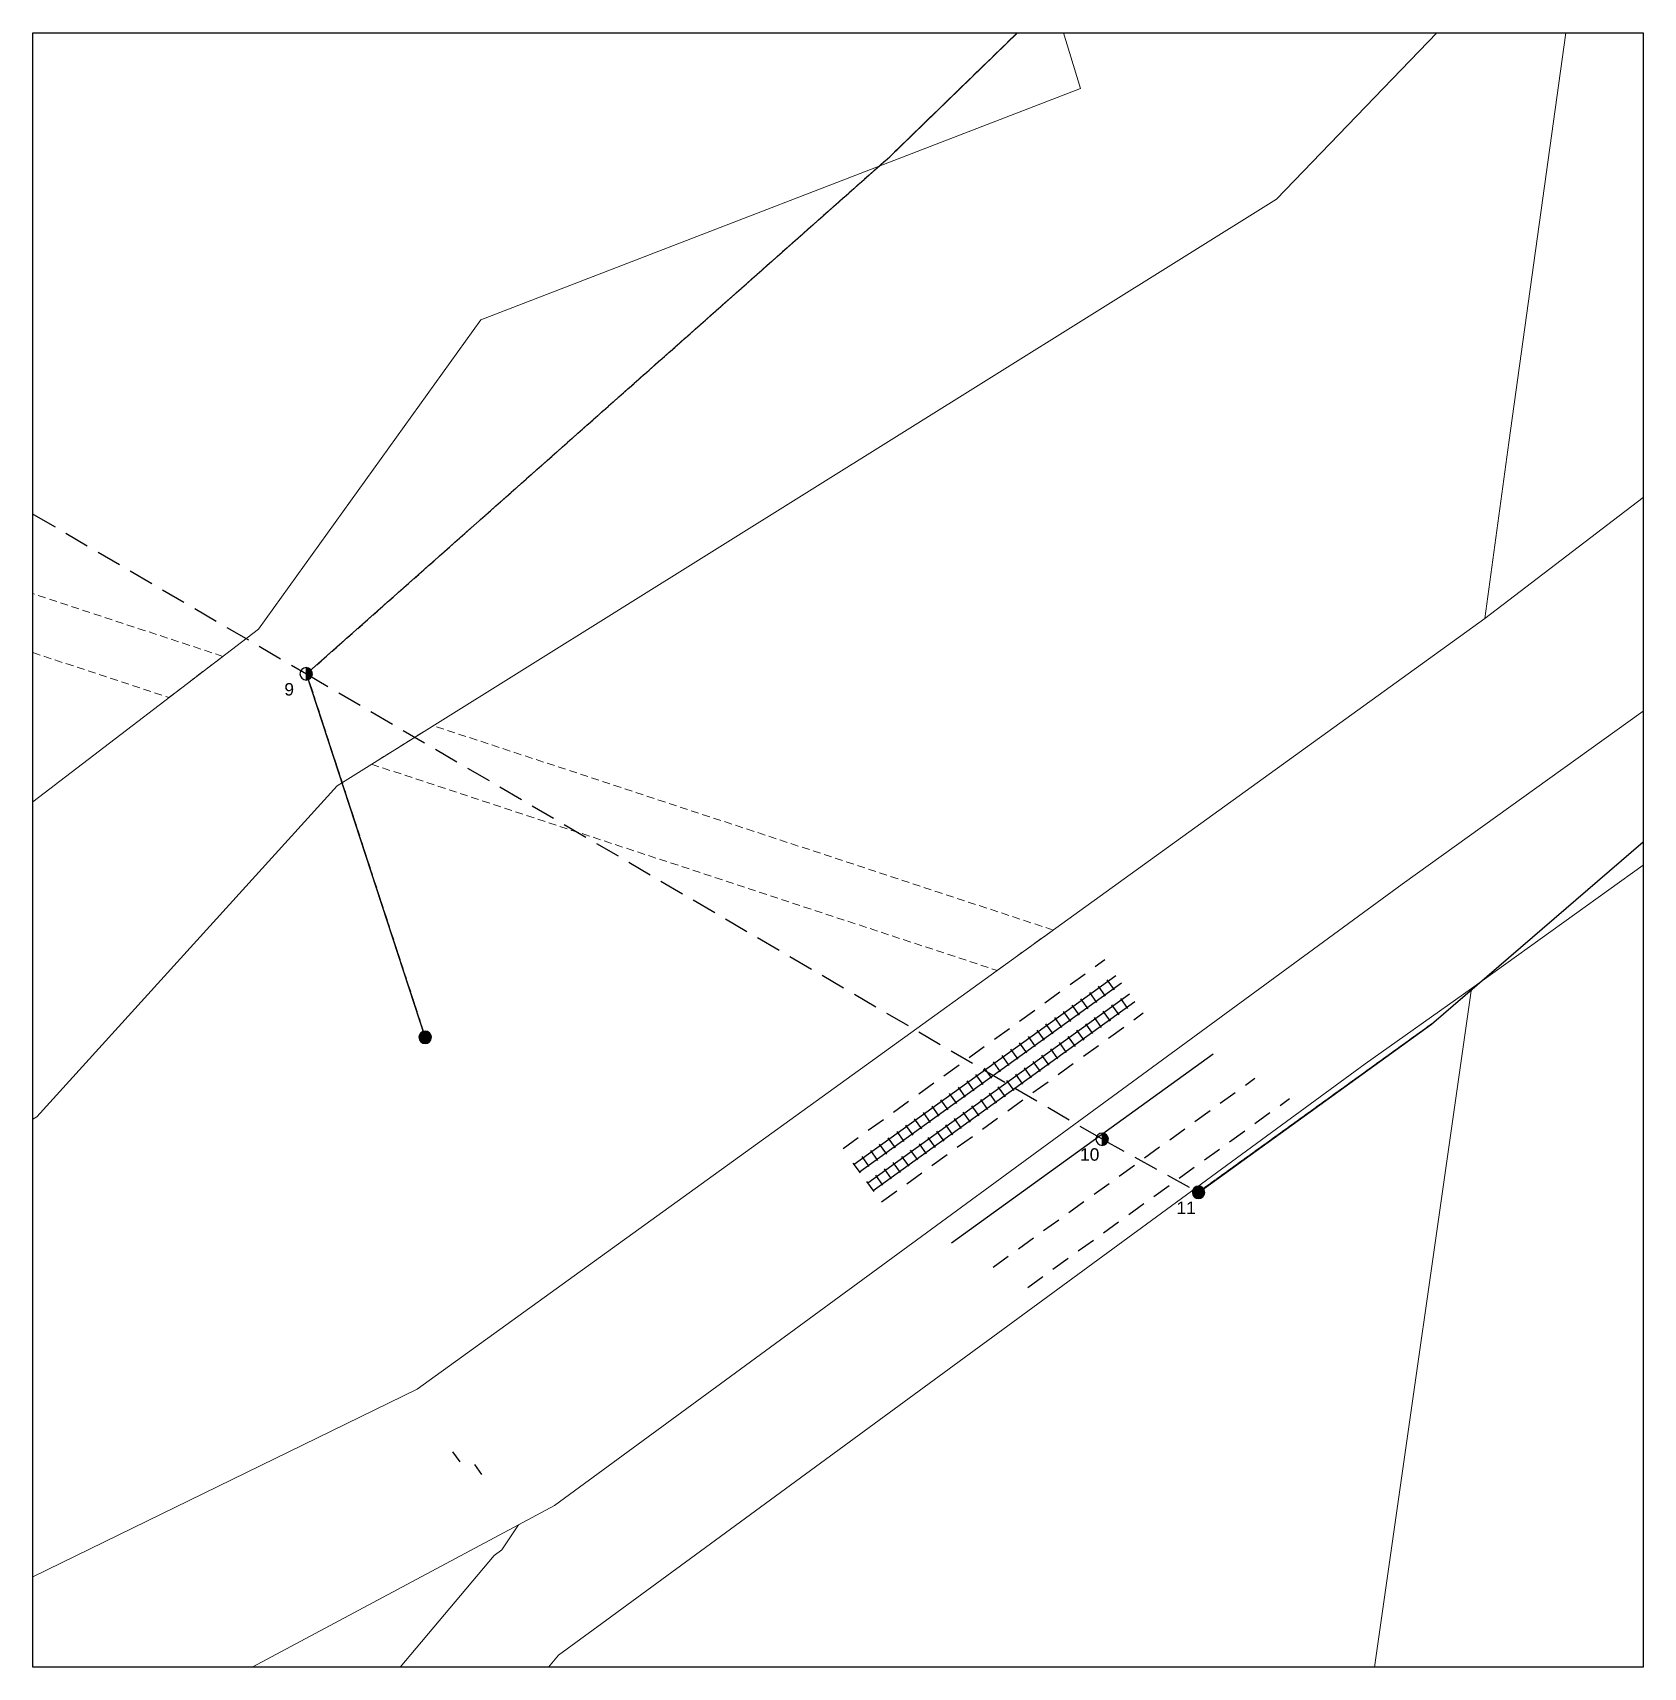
# Paper-space layout 'A1 - Plan (2)' of a CAD drawing. Header units: metres. Extents: x -21 to 1704, y -215 to 584.
# Drawn here: x 874 to 1132.9, y 307.1 to 569.9 of the extents above; entities that cross this region are included whole.
import ezdxf

# ---------------------------------------------------------------- set-up
doc = ezdxf.new("R2010")
doc.units = ezdxf.units.M
for name, pattern in [('Cable Exist OH', [1, 1, 0]), ('Cable New OH', [6, 4, -2]), ('Dash', [5, 3, -2]), ('HIDDEN', [0.375, 0.25, -0.125]), ('HIDDEN2', [0.1875, 0.125, -0.0625])]:
    doc.linetypes.add(name, pattern=pattern)
doc.layers.get('0').update_dxf_attribs({"color": 6})
for name, color, linetype, lineweight in [('Cadastre Land Parcels_SP_EXT', 8, 'Continuous', 5), ('Cadastre Other Property_SP_EXT', 8, 'HIDDEN', 5), ('Cadastre Roads_SP_EXT', 8, 'Continuous', 5)]:
    doc.layers.add(name, color=color, linetype=linetype, lineweight=lineweight)
for name, color, linetype in [('Mains_HV_EXT', 7, 'Continuous'), ('Mains_HV_New_B10', 2, 'Continuous'), ('Mains_LV_EXT', 7, 'Continuous'), ('Notes', 7, 'Continuous'), ('OH_Details_SP_MISC', 7, 'Continuous')]:
    doc.layers.add(name, color=color, linetype=linetype)
doc.styles.add('iecARIAL', font='arial.ttf', dxfattribs={"height": 2})
doc.styles.get("Standard").update_dxf_attribs({"font": 'arial.ttf'})
doc.linetypes.add('IE Trench HV', pattern='A,7,-0.2,["/",Standard,S=3,R=0,X=0,Y=-1.4],-2.5', length=9.7)

# ---------------------------------------------------------------- blocks, each defined once
blk = doc.blocks.new('Pole Exist (M02)')
blk.add_hatch(color=256).paths.add_polyline_path([(-1, 0, 1), (1, 0, 1)])
blk.add_lwpolyline([(-1, 0, 1), (1, 0, 1)], format="xyb", close=True)
blk = doc.blocks.new('Pole Replace (M03)')
blk.add_hatch(color=256).paths.add_polyline_path([(0, 0.97), (0, -1.03, 0.414214), (1, -0.03, 0.414214)])
blk.add_line((0, 0.97), (0, -1.03))
blk.add_lwpolyline([(-1, -0.03, 1), (1, -0.03, 1)], format="xyb", close=True)
blk = doc.blocks.new('*U35')
at = {"layer": 'Notes', "color": 7, "linetype": 'Continuous', "flags": 128}
blk.add_lwpolyline([(0.01, -1.74), (0.01, 0.24)], dxfattribs=at)
blk = doc.blocks.new('*U36')
at = {"layer": 'Notes', "color": 0, "linetype": 'ByBlock', "lineweight": -2, "transparency": 16777216, "rotation": 35.8267505868545}
for p in [(1044.06, 415.39), (1045.46, 416.41), (1046.87, 417.42), (1041.24, 413.36), (1042.65, 414.37), (1037.02, 410.31), (1038.43, 411.33), (1039.84, 412.34), (1032.8, 407.26), (1034.21, 408.28), (1035.61, 409.29), (1029.98, 405.23), (1031.39, 406.25), (1025.76, 402.18), (1027.17, 403.2), (1028.58, 404.21), (1022.95, 400.15), (1024.35, 401.17), (1018.73, 397.1), (1020.13, 398.12), (1021.54, 399.14), (1014.5, 394.06), (1015.91, 395.07), (1017.32, 396.09), (1011.69, 392.02), (1013.1, 393.04), (1007.47, 388.98), (1008.87, 389.99), (1010.28, 391.01), (1006.06, 387.96)]:
    blk.add_blockref('*U35', p, dxfattribs=at)
blk = doc.blocks.new('*U37')
at = {"layer": 'Notes', "color": 7, "linetype": 'Continuous', "flags": 128}
blk.add_lwpolyline([(0.01, -1.74), (0.01, 0.24)], dxfattribs=at)
blk = doc.blocks.new('*U38')
at = {"layer": 'Notes', "color": 0, "linetype": 'ByBlock', "lineweight": -2, "transparency": 16777216, "rotation": 35.82675058685453}
for p in [(1047.63, 413.4), (1049.04, 414.42), (1043.41, 410.36), (1044.82, 411.37), (1046.23, 412.39), (1039.19, 407.31), (1040.6, 408.32), (1042.01, 409.34), (1036.38, 405.28), (1037.79, 406.29), (1032.16, 402.23), (1033.57, 403.25), (1034.97, 404.26), (1029.35, 400.2), (1030.75, 401.22), (1025.13, 397.16), (1026.54, 398.17), (1027.94, 399.19), (1020.91, 394.11), (1022.32, 395.12), (1023.72, 396.14), (1018.1, 392.08), (1019.5, 393.09), (1013.88, 389.03), (1015.28, 390.05), (1016.69, 391.06), (1011.06, 387), (1012.47, 388.02), (1008.25, 384.97), (1009.66, 385.99)]:
    blk.add_blockref('*U37', p, dxfattribs=at)

psp = doc.layouts.new('A1 - Plan (2)')

# ---------------------------------------------------------------- linework, layer by layer
at = {"layer": 'Cadastre Land Parcels_SP_EXT', "linetype": 'Continuous'}
for points in [[(874.05, 446.24), (910.33, 473.98), (946.05, 523.74), (1042.47, 560.89), (1039.73, 569.89)], [(874.05, 321.65), (935.81, 351.79), (1107.42, 475.69), (1111.3, 504), (1120.44, 569.89)], [(1099.72, 569.89), (1073.97, 543.14), (922.97, 448.8), (874.69, 395.58), (874.05, 395.19)], [(1132.9, 495.17), (1107.42, 475.69), (935.81, 351.79), (874.05, 321.65)], [(909.34, 307.08), (952.1, 330), (957.89, 333.1), (1094.15, 433.01), (1132.9, 460.81)], [(1089.72, 307.08), (1105.26, 416.23), (1088.18, 404.09), (965.54, 314.14), (958.57, 309.03), (956.94, 307.08)]]:
    psp.add_lwpolyline(points, dxfattribs=at)
at = {"layer": 'Cadastre Other Property_SP_EXT', "linetype": 'HIDDEN2', "ltscale": 10}
psp.add_lwpolyline([(874.05, 470.22), (895.95, 463), (904.62, 469.62), (874.05, 479.7)], dxfattribs=at)
psp.add_lwpolyline([(928.5, 452.27), (1029.04, 419.11), (1038.05, 425.62), (938.43, 458.47), (928.5, 452.27)], close=True, dxfattribs=at)
at = {"layer": 'Cadastre Roads_SP_EXT', "linetype": 'Continuous'}
for points in [[(1132.9, 460.81), (1094.15, 433.01), (957.89, 333.1), (952.1, 330), (949.45, 325.98), (948.2, 325.06), (933.13, 307.08)], [(956.94, 307.08), (958.57, 309.03), (965.54, 314.14), (1088.18, 404.09), (1105.26, 416.23), (1132.9, 436.05)]]:
    psp.add_lwpolyline(points, dxfattribs=at)
at = {"layer": 'Mains_HV_EXT', "color": 7, "linetype": 'Cable Exist OH'}
for points in [[(918.05, 466.8), (1011.78, 549.95), (1032.31, 569.89)], [(1098.88, 410.49), (1061.42, 383.44)]]:
    psp.add_lwpolyline(points, dxfattribs=at)
at = {"layer": 'Mains_HV_New_B10', "linetype": 'Cable New OH'}
for points in [[(874.05, 492.53), (874.19, 492.45), (918.05, 466.8)], [(918.05, 466.8), (1045.93, 392.01)], [(1045.93, 392.01), (1061.42, 383.44)]]:
    psp.add_lwpolyline(points, dxfattribs=at)
at = {"layer": 'Mains_HV_New_B10', "color": 7, "linetype": 'Cable New OH'}
psp.add_lwpolyline([(918.05, 466.8), (918.05, 466.8)], dxfattribs=at)
at = {"layer": 'Mains_LV_EXT', "color": 7, "linetype": 'Cable Exist OH'}
psp.add_lwpolyline([(918.05, 466.8), (937.12, 408.37)], dxfattribs=at)
at = {"layer": 'Notes', "color": 7, "linetype": 'Continuous'}
psp.add_lwpolyline([(874.05, 569.89), (1132.9, 569.89), (1132.9, 307.08), (874.05, 307.08)], close=True, dxfattribs=at)
at = {"layer": 'Notes', "color": 8, "linetype": 'Dash', "flags": 128}
for points in [[(1004.28, 390.49), (1046.34, 420.86)], [(1010.47, 381.91), (1052.54, 412.28)], [(1028.4, 371.43), (1070.47, 401.79)], [(1033.97, 368.17), (1076.04, 398.53)]]:
    psp.add_lwpolyline(points, dxfattribs=at)
at = {"layer": 'Notes', "color": 8, "linetype": 'Continuous', "flags": 128}
for points in [[(1006.06, 387.96), (1048.12, 418.33)], [(1006.95, 386.75), (1049.01, 417.12)], [(1008.25, 384.97), (1050.32, 415.34)], [(1009.14, 383.76), (1051.2, 414.13)]]:
    psp.add_lwpolyline(points, dxfattribs=at)
at = {"layer": 'Notes', "color": 8, "linetype": 'IE Trench HV', "ltscale": 0.5, "flags": 128}
psp.add_lwpolyline([(1021.7, 375.35), (1063.76, 405.71)], dxfattribs=at)
at = {"layer": 'Notes', "color": 7, "linetype": 'Continuous', "flags": 128}
for points in [[(942.75, 340.11), (941.59, 341.71)], [(946.24, 338.06), (945.09, 339.67)]]:
    psp.add_lwpolyline(points, dxfattribs=at)
at = {"layer": 'OH_Details_SP_MISC', "color": 7, "linetype": 'Continuous', "flags": 128}
for points in [[(918.05, 466.8), (1011.78, 549.95), (1032.31, 569.89)], [(937.12, 408.37), (918.05, 466.8), (918.05, 466.8)], [(1061.42, 383.44), (1061.42, 383.44), (1061.42, 383.44), (1098.88, 410.49), (1132.9, 439.8)]]:
    psp.add_lwpolyline(points, dxfattribs=at)

# ---------------------------------------------------------------- block references
at = {"layer": 'Notes', "color": 7, "linetype": 'Continuous'}
for name, p in [('Pole Replace (M03)', (917.99, 466.83)), ('Pole Exist (M02)', (937.12, 408.37)), ('Pole Replace (M03)', (1045.93, 392.01)), ('Pole Exist (M02)', (1061.42, 383.44))]:
    psp.add_blockref(name, p, dxfattribs=at)
at = {"layer": 'Notes', "color": 8, "linetype": 'Continuous'}
for name in ['*U36', '*U38']:
    psp.add_blockref(name, (0, 0), dxfattribs=at)

# ---------------------------------------------------------------- texts
at = {"layer": 'Notes', "color": 7, "linetype": 'Continuous', "char_height": 2, "attachment_point": 1, "style": 'iecARIAL'}
for s, insert in [('9', (914.49, 465.32)), ('10', (1042.37, 390.53)), ('11', (1057.87, 381.96))]:
    psp.add_mtext_dynamic_manual_height_columns(s, width=4.643, gutter_width=4, heights=[0], dxfattribs=dict(at, insert=insert))

doc.saveas('drawing.dxf')
